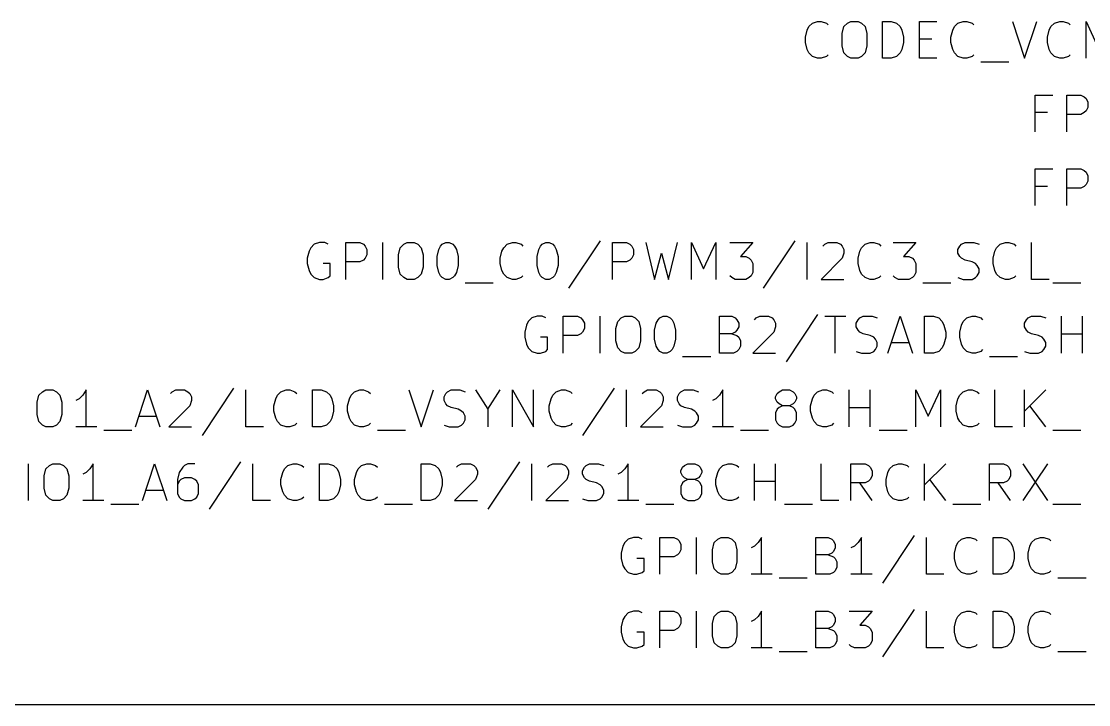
# Model space of a CAD drawing. Header units: millimetres. Extents: x 3 to 237, y -203 to -4.
# Drawn here: x 153.34 to 190.14, y -180.34 to -156.8 of the extents above; entities that cross this region are included whole.
import ezdxf

# ---------------------------------------------------------------- set-up
doc = ezdxf.new("R2010")
doc.units = ezdxf.units.MM
doc.layers.add('GREENSIXTYFIVE', color=129, linetype='CONTINUOUS')
doc.layers.add('RED', color=14, linetype='CONTINUOUS')

msp = doc.modelspace()

# ---------------------------------------------------------------- linework, layer by layer
at = {"layer": 'GREENSIXTYFIVE', "linetype": 'CONTINUOUS'}
for p, q in [((180.3763, -157.3418), (180.4367, -157.0999)), ((180.4367, -157.0999), (180.4972, -156.979)), ((180.4972, -156.979), (180.6182, -156.858)), ((180.6182, -156.858), (180.7996, -156.7975)), ((180.7996, -156.7975), (180.9205, -156.7975)), ((180.9205, -156.7975), (181.102, -156.858)), ((181.102, -156.858), (181.1624, -156.9185)), ((181.6463, -157.2209), (181.7067, -156.979)), ((181.7067, -156.979), (181.8277, -156.858)), ((181.8277, -156.858), (181.9486, -156.7975)), ((181.9486, -156.7975), (182.1905, -156.7975)), ((182.1905, -156.7975), (182.3115, -156.858)), ((182.3115, -156.858), (182.4324, -156.979)), ((182.4324, -156.979), (182.4929, -157.2209)), ((183.0372, -158.0675), (183.0372, -156.7975)), ((183.0372, -156.7975), (183.3396, -156.7975)), ((183.3396, -156.7975), (183.521, -156.858)), ((183.521, -156.858), (183.642, -156.979)), ((183.642, -156.979), (183.7025, -157.0999)), ((183.7025, -157.0999), (183.7629, -157.3418)), ((184.3072, -158.0675), (184.3072, -156.7975)), ((184.3072, -156.7975), (184.912, -156.7975)), ((185.3958, -157.3418), (185.4562, -157.0999)), ((185.4562, -157.0999), (185.5167, -156.979)), ((185.5167, -156.979), (185.6377, -156.858)), ((185.6377, -156.858), (185.8191, -156.7975)), ((185.8191, -156.7975), (185.94, -156.7975)), ((185.94, -156.7975), (186.1215, -156.858)), ((186.1215, -156.858), (186.1819, -156.9185)), ((187.5124, -156.7975), (187.9357, -158.0675)), ((187.9357, -158.0675), (188.3591, -156.7975)), ((188.722, -157.3418), (188.7824, -157.0999)), ((188.7824, -157.0999), (188.8429, -156.979)), ((188.8429, -156.979), (188.9639, -156.858)), ((188.9639, -156.858), (189.1453, -156.7975)), ((189.1453, -156.7975), (189.2662, -156.7975)), ((189.2662, -156.7975), (189.4477, -156.858)), ((189.4477, -156.858), (189.5081, -156.9185)), ((190.0524, -158.0675), (190.0524, -156.7975)), ((190.0524, -156.7975), (190.4758, -157.7047)), ((180.3763, -157.5232), (180.3763, -157.3418)), ((181.6463, -157.6442), (181.6463, -157.2209)), ((182.4929, -157.2209), (182.4929, -157.6442)), ((183.7629, -157.3418), (183.7629, -157.5232)), ((184.3072, -157.4023), (184.7306, -157.4023)), ((185.3958, -157.5232), (185.3958, -157.3418)), ((188.722, -157.5232), (188.722, -157.3418)), ((180.4367, -157.7651), (180.3763, -157.5232)), ((180.4972, -157.8861), (180.4367, -157.7651)), ((181.7067, -157.8861), (181.6463, -157.6442)), ((182.4929, -157.6442), (182.4324, -157.8861)), ((183.7025, -157.7651), (183.642, -157.8861)), ((183.7629, -157.5232), (183.7025, -157.7651)), ((185.4562, -157.7651), (185.3958, -157.5232)), ((185.5167, -157.8861), (185.4562, -157.7651)), ((188.7824, -157.7651), (188.722, -157.5232)), ((188.8429, -157.8861), (188.7824, -157.7651)), ((180.6182, -158.0071), (180.4972, -157.8861)), ((180.7996, -158.0675), (180.6182, -158.0071)), ((180.9205, -158.0675), (180.7996, -158.0675)), ((181.102, -158.0071), (180.9205, -158.0675)), ((181.1624, -157.9466), (181.102, -158.0071)), ((181.8277, -158.0071), (181.7067, -157.8861)), ((181.9486, -158.0675), (181.8277, -158.0071)), ((182.1905, -158.0675), (181.9486, -158.0675)), ((182.3115, -158.0071), (182.1905, -158.0675)), ((182.4324, -157.8861), (182.3115, -158.0071)), ((183.3396, -158.0675), (183.0372, -158.0675)), ((183.521, -158.0071), (183.3396, -158.0675)), ((183.642, -157.8861), (183.521, -158.0071)), ((184.912, -158.0675), (184.3072, -158.0675)), ((185.6377, -158.0071), (185.5167, -157.8861)), ((185.8191, -158.0675), (185.6377, -158.0071)), ((185.94, -158.0675), (185.8191, -158.0675)), ((186.1215, -158.0071), (185.94, -158.0675)), ((186.1819, -157.9466), (186.1215, -158.0071)), ((186.4239, -158.1885), (187.3915, -158.1885)), ((188.9639, -158.0071), (188.8429, -157.8861)), ((189.1453, -158.0675), (188.9639, -158.0071)), ((189.2662, -158.0675), (189.1453, -158.0675)), ((189.4477, -158.0071), (189.2662, -158.0675)), ((189.5081, -157.9466), (189.4477, -158.0071)), ((188.2986, -160.6075), (188.2986, -159.3375)), ((188.2986, -159.3375), (188.9034, -159.3375)), ((189.3872, -160.6075), (189.3872, -159.3375)), ((189.3872, -159.3375), (189.871, -159.3375)), ((189.871, -159.3375), (189.992, -159.398)), ((189.992, -159.398), (190.0525, -159.4585)), ((190.0525, -159.4585), (190.1129, -159.5794)), ((190.1129, -159.5794), (190.1129, -159.7609)), ((188.722, -159.9423), (188.2986, -159.9423)), ((189.871, -160.0028), (189.3872, -160.0028)), ((189.992, -159.9423), (189.871, -160.0028)), ((190.0525, -159.8818), (189.992, -159.9423)), ((190.1129, -159.7609), (190.0525, -159.8818)), ((188.2986, -163.1475), (188.2986, -161.8775)), ((188.2986, -161.8775), (188.9034, -161.8775)), ((189.3872, -163.1475), (189.3872, -161.8775)), ((189.3872, -161.8775), (189.871, -161.8775)), ((189.871, -161.8775), (189.992, -161.938)), ((189.992, -161.938), (190.0525, -161.9985)), ((190.0525, -161.9985), (190.1129, -162.1194)), ((190.1129, -162.1194), (190.1129, -162.3009)), ((188.722, -162.4823), (188.2986, -162.4823)), ((189.871, -162.5428), (189.3872, -162.5428)), ((189.992, -162.4823), (189.871, -162.5428)), ((190.0525, -162.4218), (189.992, -162.4823)), ((190.1129, -162.3009), (190.0525, -162.4218)), ((163.4431, -164.478), (163.3221, -164.599)), ((163.6245, -164.4175), (163.4431, -164.478)), ((163.8059, -164.4175), (163.6245, -164.4175)), ((163.9269, -164.478), (163.8059, -164.4175)), ((164.5316, -165.6875), (164.5316, -164.4175)), ((164.5316, -164.4175), (165.0154, -164.4175)), ((165.0154, -164.4175), (165.1364, -164.478)), ((165.1364, -164.478), (165.1969, -164.5385)), ((165.8016, -165.6875), (165.8016, -164.4175)), ((166.4064, -164.599), (166.5274, -164.478)), ((166.5274, -164.478), (166.6483, -164.4175)), ((166.6483, -164.4175), (166.8902, -164.4175)), ((166.8902, -164.4175), (167.0112, -164.478)), ((167.0112, -164.478), (167.1321, -164.599)), ((167.7974, -164.5385), (167.8579, -164.478)), ((167.8579, -164.478), (167.9788, -164.4175)), ((167.9788, -164.4175), (168.0998, -164.4175)), ((168.0998, -164.4175), (168.2207, -164.478)), ((168.2207, -164.478), (168.2812, -164.5385)), ((169.9745, -164.599), (170.0955, -164.478)), ((170.0955, -164.478), (170.2769, -164.4175)), ((170.2769, -164.4175), (170.3978, -164.4175)), ((170.3978, -164.4175), (170.5793, -164.478)), ((170.5793, -164.478), (170.6397, -164.5385)), ((171.2445, -164.5385), (171.305, -164.478)), ((171.305, -164.478), (171.4259, -164.4175)), ((171.4259, -164.4175), (171.5469, -164.4175)), ((171.5469, -164.4175), (171.6678, -164.478)), ((171.6678, -164.478), (171.7283, -164.5385)), ((173.3007, -164.3571), (172.2121, -165.9899)), ((173.724, -165.6875), (173.724, -164.4175)), ((173.724, -164.4175), (174.2078, -164.4175)), ((174.2078, -164.4175), (174.3288, -164.478)), ((174.3288, -164.478), (174.3893, -164.5385)), ((174.8731, -164.4175), (175.1755, -165.6875)), ((175.6593, -165.6875), (175.9617, -164.4175)), ((176.4454, -165.6875), (176.4454, -164.4175)), ((176.4454, -164.4175), (176.8688, -165.3247)), ((176.8688, -165.3247), (177.2921, -164.4175)), ((177.2921, -164.4175), (177.2921, -165.6875)), ((177.7759, -164.4175), (178.5621, -164.4175)), ((178.5621, -164.4175), (178.1387, -164.9013)), ((180.0135, -164.3571), (178.9249, -165.9899)), ((180.4368, -165.6875), (180.4368, -164.4175)), ((180.9812, -164.5385), (181.0416, -164.478)), ((181.0416, -164.478), (181.1626, -164.4175)), ((181.1626, -164.4175), (181.465, -164.4175)), ((181.465, -164.4175), (181.5859, -164.478)), ((181.5859, -164.478), (181.6464, -164.5385)), ((182.3116, -164.599), (182.4326, -164.478)), ((182.4326, -164.478), (182.614, -164.4175)), ((182.614, -164.4175), (182.7349, -164.4175)), ((182.7349, -164.4175), (182.9164, -164.478)), ((182.9164, -164.478), (182.9768, -164.5385)), ((183.4002, -164.4175), (184.1864, -164.4175)), ((184.1864, -164.4175), (183.763, -164.9013)), ((185.6982, -164.5385), (185.7587, -164.478)), ((185.7587, -164.478), (185.8797, -164.4175)), ((185.8797, -164.4175), (186.182, -164.4175)), ((186.182, -164.4175), (186.3635, -164.478)), ((186.9682, -164.599), (187.0892, -164.478)), ((187.0892, -164.478), (187.2706, -164.4175)), ((187.2706, -164.4175), (187.3915, -164.4175)), ((187.3915, -164.4175), (187.573, -164.478)), ((187.573, -164.478), (187.6334, -164.5385)), ((188.1777, -165.6875), (188.1777, -164.4175)), ((163.2616, -164.7199), (163.2012, -164.9618)), ((163.3221, -164.599), (163.2616, -164.7199)), ((165.1969, -164.5385), (165.2573, -164.6594)), ((165.2573, -164.8409), (165.1969, -164.9618)), ((165.2573, -164.6594), (165.2573, -164.8409)), ((166.346, -164.8409), (166.4064, -164.599)), ((166.346, -165.2642), (166.346, -164.8409)), ((167.1321, -164.599), (167.1926, -164.8409)), ((167.1926, -164.8409), (167.1926, -165.2642)), ((167.6765, -164.9013), (167.7369, -164.6594)), ((167.7369, -164.6594), (167.7974, -164.5385)), ((168.2812, -164.5385), (168.3417, -164.6594)), ((168.3417, -164.6594), (168.4022, -164.9013)), ((169.8536, -164.9618), (169.914, -164.7199)), ((169.914, -164.7199), (169.9745, -164.599)), ((171.1236, -164.9013), (171.184, -164.6594)), ((171.184, -164.6594), (171.2445, -164.5385)), ((171.7283, -164.5385), (171.7888, -164.6594)), ((171.7888, -164.6594), (171.8493, -164.9013)), ((174.3893, -164.5385), (174.4497, -164.6594)), ((174.4497, -164.8409), (174.3893, -164.9618)), ((174.4497, -164.6594), (174.4497, -164.8409)), ((175.1755, -165.6875), (175.4174, -164.7804)), ((175.4174, -164.7804), (175.6593, -165.6875)), ((181.6464, -164.5385), (181.7069, -164.6594)), ((181.7069, -164.7804), (181.6464, -164.9618)), ((181.7069, -164.6594), (181.7069, -164.7804)), ((182.1907, -164.9618), (182.2511, -164.7199)), ((182.2511, -164.7199), (182.3116, -164.599)), ((185.6378, -164.6594), (185.6982, -164.5385)), ((185.6378, -164.7804), (185.6378, -164.6594)), ((185.6982, -164.9013), (185.6378, -164.7804)), ((186.8473, -164.9618), (186.9077, -164.7199)), ((186.9077, -164.7199), (186.9682, -164.599)), ((163.2012, -164.9618), (163.2012, -165.1432)), ((163.2012, -165.1432), (163.2616, -165.3851)), ((163.9873, -165.1432), (163.7454, -165.1432)), ((163.9873, -165.5666), (163.9873, -165.1432)), ((165.0154, -165.0828), (164.5316, -165.0828)), ((165.1364, -165.0223), (165.0154, -165.0828)), ((165.1969, -164.9618), (165.1364, -165.0223)), ((167.6765, -165.2037), (167.6765, -164.9013)), ((167.7369, -165.4456), (167.6765, -165.2037)), ((168.4022, -165.2037), (168.3417, -165.4456)), ((168.4022, -164.9013), (168.4022, -165.2037)), ((169.8536, -165.1432), (169.8536, -164.9618)), ((169.914, -165.3851), (169.8536, -165.1432)), ((171.1236, -165.2037), (171.1236, -164.9013)), ((171.184, -165.4456), (171.1236, -165.2037)), ((171.8493, -165.2037), (171.7888, -165.4456)), ((171.8493, -164.9013), (171.8493, -165.2037)), ((174.2078, -165.0828), (173.724, -165.0828)), ((174.3288, -165.0223), (174.2078, -165.0828)), ((174.3893, -164.9618), (174.3288, -165.0223)), ((178.1387, -164.9013), (178.3202, -164.9013)), ((178.3202, -164.9013), (178.4411, -164.9618)), ((178.4411, -164.9618), (178.5016, -165.0223)), ((178.5016, -165.0223), (178.5621, -165.1432)), ((178.5621, -165.1432), (178.5621, -165.4456)), ((181.6464, -164.9618), (180.9207, -165.6875)), ((182.1907, -165.1432), (182.1907, -164.9618)), ((182.2511, -165.3851), (182.1907, -165.1432)), ((183.763, -164.9013), (183.9445, -164.9013)), ((183.9445, -164.9013), (184.0654, -164.9618)), ((184.0654, -164.9618), (184.1259, -165.0223)), ((184.1259, -165.0223), (184.1864, -165.1432)), ((184.1864, -165.1432), (184.1864, -165.4456)), ((185.7587, -164.9618), (185.6982, -164.9013)), ((185.8797, -165.0223), (185.7587, -164.9618)), ((186.1216, -165.0828), (185.8797, -165.0223)), ((186.2425, -165.1432), (186.1216, -165.0828)), ((186.303, -165.2037), (186.2425, -165.1432)), ((186.3635, -165.3247), (186.303, -165.2037)), ((186.8473, -165.1432), (186.8473, -164.9618)), ((186.9077, -165.3851), (186.8473, -165.1432)), ((163.2616, -165.3851), (163.3221, -165.5061)), ((163.3221, -165.5061), (163.4431, -165.6271)), ((163.9269, -165.6271), (163.9873, -165.5666)), ((166.4064, -165.5061), (166.346, -165.2642)), ((166.5274, -165.6271), (166.4064, -165.5061)), ((167.1321, -165.5061), (167.0112, -165.6271)), ((167.1926, -165.2642), (167.1321, -165.5061)), ((167.7974, -165.5666), (167.7369, -165.4456)), ((167.8579, -165.6271), (167.7974, -165.5666)), ((168.2812, -165.5666), (168.2207, -165.6271)), ((168.3417, -165.4456), (168.2812, -165.5666)), ((169.9745, -165.5061), (169.914, -165.3851)), ((170.0955, -165.6271), (169.9745, -165.5061)), ((170.6397, -165.5666), (170.5793, -165.6271)), ((171.2445, -165.5666), (171.184, -165.4456)), ((171.305, -165.6271), (171.2445, -165.5666)), ((171.7283, -165.5666), (171.6678, -165.6271)), ((171.7888, -165.4456), (171.7283, -165.5666)), ((177.8364, -165.6271), (177.7759, -165.5666)), ((178.5016, -165.5666), (178.4411, -165.6271)), ((178.5621, -165.4456), (178.5016, -165.5666)), ((182.3116, -165.5061), (182.2511, -165.3851)), ((182.4326, -165.6271), (182.3116, -165.5061)), ((182.9768, -165.5666), (182.9164, -165.6271)), ((183.4607, -165.6271), (183.4002, -165.5666)), ((184.1259, -165.5666), (184.0654, -165.6271)), ((184.1864, -165.4456), (184.1259, -165.5666)), ((186.2425, -165.6271), (186.303, -165.5666)), ((186.303, -165.5666), (186.3635, -165.4456)), ((186.3635, -165.4456), (186.3635, -165.3247)), ((186.9682, -165.5061), (186.9077, -165.3851)), ((187.0892, -165.6271), (186.9682, -165.5061)), ((187.6334, -165.5666), (187.573, -165.6271)), ((163.4431, -165.6271), (163.6245, -165.6875)), ((163.6245, -165.6875), (163.7454, -165.6875)), ((163.7454, -165.6875), (163.9269, -165.6271)), ((166.6483, -165.6875), (166.5274, -165.6271)), ((166.8902, -165.6875), (166.6483, -165.6875)), ((167.0112, -165.6271), (166.8902, -165.6875)), ((167.9788, -165.6875), (167.8579, -165.6271)), ((168.0998, -165.6875), (167.9788, -165.6875)), ((168.2207, -165.6271), (168.0998, -165.6875)), ((168.6441, -165.8085), (169.6117, -165.8085)), ((170.2769, -165.6875), (170.0955, -165.6271)), ((170.3978, -165.6875), (170.2769, -165.6875)), ((170.5793, -165.6271), (170.3978, -165.6875)), ((171.4259, -165.6875), (171.305, -165.6271)), ((171.5469, -165.6875), (171.4259, -165.6875)), ((171.6678, -165.6271), (171.5469, -165.6875)), ((177.9573, -165.6875), (177.8364, -165.6271)), ((178.3202, -165.6875), (177.9573, -165.6875)), ((178.4411, -165.6271), (178.3202, -165.6875)), ((180.9207, -165.6875), (181.7069, -165.6875)), ((182.614, -165.6875), (182.4326, -165.6271)), ((182.7349, -165.6875), (182.614, -165.6875)), ((182.9164, -165.6271), (182.7349, -165.6875)), ((183.5816, -165.6875), (183.4607, -165.6271)), ((183.9445, -165.6875), (183.5816, -165.6875)), ((184.0654, -165.6271), (183.9445, -165.6875)), ((184.4283, -165.8085), (185.3959, -165.8085)), ((185.6378, -165.6271), (185.8192, -165.6875)), ((185.8192, -165.6875), (186.1216, -165.6875)), ((186.1216, -165.6875), (186.2425, -165.6271)), ((187.2706, -165.6875), (187.0892, -165.6271)), ((187.3915, -165.6875), (187.2706, -165.6875)), ((187.573, -165.6271), (187.3915, -165.6875)), ((188.7825, -165.6875), (188.1777, -165.6875)), ((188.9035, -165.8085), (189.8711, -165.8085)), ((170.942, -167.018), (170.821, -167.139)), ((171.1234, -166.9575), (170.942, -167.018)), ((171.3048, -166.9575), (171.1234, -166.9575)), ((171.4258, -167.018), (171.3048, -166.9575)), ((172.0305, -168.2275), (172.0305, -166.9575)), ((172.0305, -166.9575), (172.5143, -166.9575)), ((172.5143, -166.9575), (172.6353, -167.018)), ((172.6353, -167.018), (172.6958, -167.0785)), ((173.3005, -168.2275), (173.3005, -166.9575)), ((173.9053, -167.139), (174.0263, -167.018)), ((174.0263, -167.018), (174.1472, -166.9575)), ((174.1472, -166.9575), (174.3891, -166.9575)), ((174.3891, -166.9575), (174.5101, -167.018)), ((174.5101, -167.018), (174.631, -167.139)), ((175.2963, -167.0785), (175.3568, -167.018)), ((175.3568, -167.018), (175.4777, -166.9575)), ((175.4777, -166.9575), (175.5987, -166.9575)), ((175.5987, -166.9575), (175.7196, -167.018)), ((175.7196, -167.018), (175.7801, -167.0785)), ((177.4129, -168.2275), (177.4129, -166.9575)), ((177.4129, -166.9575), (177.8363, -166.9575)), ((177.8363, -166.9575), (177.9572, -167.018)), ((177.9572, -167.018), (178.0177, -167.0785)), ((178.6225, -167.0785), (178.6829, -167.018)), ((178.6829, -167.018), (178.8039, -166.9575)), ((178.8039, -166.9575), (179.1063, -166.9575)), ((179.1063, -166.9575), (179.2272, -167.018)), ((179.2272, -167.018), (179.2877, -167.0785)), ((180.7996, -166.8971), (179.711, -168.5299)), ((181.0415, -166.9575), (181.7672, -166.9575)), ((181.4044, -168.2275), (181.4044, -166.9575)), ((182.1905, -167.0785), (182.251, -167.018)), ((182.251, -167.018), (182.372, -166.9575)), ((182.372, -166.9575), (182.6743, -166.9575)), ((182.6743, -166.9575), (182.8558, -167.018)), ((183.2186, -168.2275), (183.6419, -166.9575)), ((183.6419, -166.9575), (184.0653, -168.2275)), ((184.4886, -168.2275), (184.4886, -166.9575)), ((184.4886, -166.9575), (184.791, -166.9575)), ((184.791, -166.9575), (184.9724, -167.018)), ((184.9724, -167.018), (185.0934, -167.139)), ((185.8191, -167.139), (185.9401, -167.018)), ((185.9401, -167.018), (186.1215, -166.9575)), ((186.1215, -166.9575), (186.2424, -166.9575)), ((186.2424, -166.9575), (186.4239, -167.018)), ((186.4239, -167.018), (186.4843, -167.0785)), ((187.9962, -167.0785), (188.0567, -167.018)), ((188.0567, -167.018), (188.1777, -166.9575)), ((188.1777, -166.9575), (188.48, -166.9575)), ((188.48, -166.9575), (188.6615, -167.018)), ((189.2057, -168.2275), (189.2057, -166.9575)), ((189.9314, -168.2275), (189.9314, -166.9575)), ((170.7605, -167.2599), (170.7001, -167.5018)), ((170.821, -167.139), (170.7605, -167.2599)), ((172.6958, -167.0785), (172.7562, -167.1994)), ((172.7562, -167.3809), (172.6958, -167.5018)), ((172.7562, -167.1994), (172.7562, -167.3809)), ((173.8449, -167.3809), (173.9053, -167.139)), ((173.8449, -167.8042), (173.8449, -167.3809)), ((174.631, -167.139), (174.6915, -167.3809)), ((174.6915, -167.3809), (174.6915, -167.8042)), ((175.1754, -167.4413), (175.2358, -167.1994)), ((175.2358, -167.1994), (175.2963, -167.0785)), ((175.7801, -167.0785), (175.8406, -167.1994)), ((175.8406, -167.1994), (175.9011, -167.4413)), ((178.0177, -167.0785), (178.0782, -167.1994)), ((178.0782, -167.3204), (178.0177, -167.4413)), ((178.0782, -167.1994), (178.0782, -167.3204)), ((179.2877, -167.0785), (179.3482, -167.1994)), ((179.3482, -167.3204), (179.2877, -167.5018)), ((179.3482, -167.1994), (179.3482, -167.3204)), ((182.1301, -167.1994), (182.1905, -167.0785)), ((182.1301, -167.3204), (182.1301, -167.1994)), ((182.1905, -167.4413), (182.1301, -167.3204)), ((185.0934, -167.139), (185.1539, -167.2599)), ((185.1539, -167.2599), (185.2143, -167.5018)), ((185.6982, -167.5018), (185.7586, -167.2599)), ((185.7586, -167.2599), (185.8191, -167.139)), ((187.9358, -167.1994), (187.9962, -167.0785)), ((187.9358, -167.3204), (187.9358, -167.1994)), ((187.9962, -167.4413), (187.9358, -167.3204)), ((170.7001, -167.5018), (170.7001, -167.6832)), ((170.7001, -167.6832), (170.7605, -167.9251)), ((171.4862, -167.6832), (171.2443, -167.6832)), ((171.4862, -168.1066), (171.4862, -167.6832)), ((172.5143, -167.6228), (172.0305, -167.6228)), ((172.6353, -167.5623), (172.5143, -167.6228)), ((172.6958, -167.5018), (172.6353, -167.5623)), ((173.9053, -168.0461), (173.8449, -167.8042)), ((174.6915, -167.8042), (174.631, -168.0461)), ((175.1754, -167.7437), (175.1754, -167.4413)), ((175.2358, -167.9856), (175.1754, -167.7437)), ((175.9011, -167.7437), (175.8406, -167.9856)), ((175.9011, -167.4413), (175.9011, -167.7437)), ((177.8363, -167.5623), (177.4129, -167.5623)), ((177.9572, -167.5018), (177.8363, -167.5623)), ((177.8363, -167.5623), (178.0177, -167.6228)), ((178.0177, -167.4413), (177.9572, -167.5018)), ((178.0177, -167.6228), (178.0782, -167.6832)), ((178.0782, -167.6832), (178.1386, -167.8042)), ((178.1386, -167.8042), (178.1386, -167.9856)), ((179.2877, -167.5018), (178.562, -168.2275)), ((182.251, -167.5018), (182.1905, -167.4413)), ((182.372, -167.5623), (182.251, -167.5018)), ((182.6139, -167.6228), (182.372, -167.5623)), ((182.7348, -167.6832), (182.6139, -167.6228)), ((182.7953, -167.7437), (182.7348, -167.6832)), ((182.8558, -167.8647), (182.7953, -167.7437)), ((185.2143, -167.6832), (185.1539, -167.9251)), ((185.2143, -167.5018), (185.2143, -167.6832)), ((185.6982, -167.6832), (185.6982, -167.5018)), ((185.7586, -167.9251), (185.6982, -167.6832)), ((188.0567, -167.5018), (187.9962, -167.4413)), ((188.1777, -167.5623), (188.0567, -167.5018)), ((188.4196, -167.6228), (188.1777, -167.5623)), ((188.5405, -167.6832), (188.4196, -167.6228)), ((188.601, -167.7437), (188.5405, -167.6832)), ((188.6615, -167.8647), (188.601, -167.7437)), ((189.2057, -167.5623), (189.9314, -167.5623)), ((170.7605, -167.9251), (170.821, -168.0461)), ((170.821, -168.0461), (170.942, -168.1671)), ((170.942, -168.1671), (171.1234, -168.2275)), ((171.2443, -168.2275), (171.4258, -168.1671)), ((171.4258, -168.1671), (171.4862, -168.1066)), ((174.0263, -168.1671), (173.9053, -168.0461)), ((174.1472, -168.2275), (174.0263, -168.1671)), ((174.5101, -168.1671), (174.3891, -168.2275)), ((174.631, -168.0461), (174.5101, -168.1671)), ((175.2963, -168.1066), (175.2358, -167.9856)), ((175.3568, -168.1671), (175.2963, -168.1066)), ((175.4777, -168.2275), (175.3568, -168.1671)), ((175.7196, -168.1671), (175.5987, -168.2275)), ((175.7801, -168.1066), (175.7196, -168.1671)), ((175.8406, -167.9856), (175.7801, -168.1066)), ((178.0177, -168.1671), (177.8967, -168.2275)), ((178.0782, -168.1066), (178.0177, -168.1671)), ((178.1386, -167.9856), (178.0782, -168.1066)), ((182.1301, -168.1671), (182.3115, -168.2275)), ((182.6139, -168.2275), (182.7348, -168.1671)), ((182.7348, -168.1671), (182.7953, -168.1066)), ((182.7953, -168.1066), (182.8558, -167.9856)), ((182.8558, -167.9856), (182.8558, -167.8647)), ((183.3396, -167.8647), (183.9443, -167.8647)), ((184.9724, -168.1671), (184.791, -168.2275)), ((185.0934, -168.0461), (184.9724, -168.1671)), ((185.1539, -167.9251), (185.0934, -168.0461)), ((185.8191, -168.0461), (185.7586, -167.9251)), ((185.9401, -168.1671), (185.8191, -168.0461)), ((186.1215, -168.2275), (185.9401, -168.1671)), ((186.4239, -168.1671), (186.2424, -168.2275)), ((186.4843, -168.1066), (186.4239, -168.1671)), ((187.9358, -168.1671), (188.1172, -168.2275)), ((188.4196, -168.2275), (188.5405, -168.1671)), ((188.5405, -168.1671), (188.601, -168.1066)), ((188.601, -168.1066), (188.6615, -167.9856)), ((188.6615, -167.9856), (188.6615, -167.8647)), ((171.1234, -168.2275), (171.2443, -168.2275)), ((174.3891, -168.2275), (174.1472, -168.2275)), ((175.5987, -168.2275), (175.4777, -168.2275)), ((176.143, -168.3485), (177.1106, -168.3485)), ((177.8967, -168.2275), (177.4129, -168.2275)), ((178.562, -168.2275), (179.3482, -168.2275)), ((182.3115, -168.2275), (182.6139, -168.2275)), ((184.791, -168.2275), (184.4886, -168.2275)), ((186.2424, -168.2275), (186.1215, -168.2275)), ((186.7263, -168.3485), (187.6939, -168.3485)), ((188.1172, -168.2275), (188.4196, -168.2275)), ((153.9482, -169.679), (154.0692, -169.558)), ((154.0692, -169.558), (154.1901, -169.4975)), ((154.1901, -169.4975), (154.432, -169.4975)), ((154.432, -169.4975), (154.553, -169.558)), ((154.553, -169.558), (154.6739, -169.679)), ((155.5811, -169.4975), (155.4602, -169.679)), ((155.5811, -170.7675), (155.5811, -169.4975)), ((157.2744, -170.7675), (157.6977, -169.4975)), ((157.6977, -169.4975), (158.1211, -170.7675)), ((158.484, -169.6185), (158.5444, -169.558)), ((158.5444, -169.558), (158.6654, -169.4975)), ((158.6654, -169.4975), (158.9678, -169.4975)), ((158.9678, -169.4975), (159.0887, -169.558)), ((159.0887, -169.558), (159.1492, -169.6185)), ((159.1492, -169.6185), (159.2097, -169.7394)), ((160.6611, -169.4371), (159.5725, -171.0699)), ((161.0844, -170.7675), (161.0844, -169.4975)), ((162.173, -169.679), (162.294, -169.558)), ((162.294, -169.558), (162.4754, -169.4975)), ((162.4754, -169.4975), (162.5963, -169.4975)), ((162.5963, -169.4975), (162.7778, -169.558)), ((162.7778, -169.558), (162.8382, -169.6185)), ((163.3825, -170.7675), (163.3825, -169.4975)), ((163.3825, -169.4975), (163.6849, -169.4975)), ((163.6849, -169.4975), (163.8663, -169.558)), ((163.8663, -169.558), (163.9873, -169.679)), ((164.713, -169.679), (164.834, -169.558)), ((164.834, -169.558), (165.0154, -169.4975)), ((165.0154, -169.4975), (165.1363, -169.4975)), ((165.1363, -169.4975), (165.3178, -169.558)), ((165.3178, -169.558), (165.3782, -169.6185)), ((166.7087, -169.4975), (167.132, -170.7675)), ((167.132, -170.7675), (167.5554, -169.4975)), ((167.9183, -169.7394), (167.9787, -169.6185)), ((167.9787, -169.6185), (168.0392, -169.558)), ((168.0392, -169.558), (168.1602, -169.4975)), ((168.1602, -169.4975), (168.4625, -169.4975)), ((168.4625, -169.4975), (168.644, -169.558)), ((169.0068, -169.4975), (169.4301, -170.1628)), ((169.4301, -170.1628), (169.8535, -169.4975)), ((170.2768, -170.7675), (170.2768, -169.4975)), ((170.2768, -169.4975), (171.0025, -170.7675)), ((171.0025, -170.7675), (171.0025, -169.4975)), ((171.6678, -169.679), (171.7888, -169.558)), ((171.7888, -169.558), (171.9702, -169.4975)), ((171.9702, -169.4975), (172.0911, -169.4975)), ((172.0911, -169.4975), (172.2726, -169.558)), ((172.2726, -169.558), (172.333, -169.6185)), ((173.7845, -169.4371), (172.6959, -171.0699)), ((174.2078, -170.7675), (174.2078, -169.4975)), ((174.7522, -169.6185), (174.8126, -169.558)), ((174.8126, -169.558), (174.9336, -169.4975)), ((174.9336, -169.4975), (175.236, -169.4975)), ((175.236, -169.4975), (175.3569, -169.558)), ((175.3569, -169.558), (175.4174, -169.6185)), ((175.4174, -169.6185), (175.4779, -169.7394)), ((175.9617, -169.7394), (176.0221, -169.6185)), ((176.0221, -169.6185), (176.0826, -169.558)), ((176.0826, -169.558), (176.2036, -169.4975)), ((176.2036, -169.4975), (176.5059, -169.4975)), ((176.5059, -169.4975), (176.6874, -169.558)), ((177.534, -169.4975), (177.4131, -169.679)), ((177.534, -170.7675), (177.534, -169.4975)), ((179.3483, -169.7394), (179.4087, -169.6185)), ((179.4087, -169.6185), (179.4692, -169.558)), ((179.4692, -169.558), (179.5902, -169.4975)), ((179.5902, -169.4975), (179.8321, -169.4975)), ((179.8321, -169.4975), (179.953, -169.558)), ((179.953, -169.558), (180.0135, -169.6185)), ((180.0135, -169.6185), (180.074, -169.7394)), ((180.6787, -169.679), (180.7997, -169.558)), ((180.7997, -169.558), (180.9811, -169.4975)), ((180.9811, -169.4975), (181.102, -169.4975)), ((181.102, -169.4975), (181.2835, -169.558)), ((181.2835, -169.558), (181.3439, -169.6185)), ((181.8882, -170.7675), (181.8882, -169.4975)), ((182.6139, -170.7675), (182.6139, -169.4975)), ((184.1863, -170.7675), (184.1863, -169.4975)), ((184.1863, -169.4975), (184.6097, -170.4047)), ((184.6097, -170.4047), (185.033, -169.4975)), ((185.033, -169.4975), (185.033, -170.7675)), ((185.6982, -169.679), (185.8192, -169.558)), ((185.8192, -169.558), (186.0006, -169.4975)), ((186.0006, -169.4975), (186.1215, -169.4975)), ((186.1215, -169.4975), (186.303, -169.558)), ((186.303, -169.558), (186.3634, -169.6185)), ((186.9077, -170.7675), (186.9077, -169.4975)), ((187.9358, -170.7675), (187.9358, -169.4975)), ((188.6615, -169.4975), (187.9358, -170.2232)), ((153.8878, -169.9209), (153.9482, -169.679)), ((153.8878, -170.3442), (153.8878, -169.9209)), ((154.6739, -169.679), (154.7344, -169.9209)), ((154.7344, -169.9209), (154.7344, -170.3442)), ((155.3392, -169.7999), (155.2183, -169.8604)), ((155.4602, -169.679), (155.3392, -169.7999)), ((159.2097, -169.8604), (159.1492, -170.0418)), ((159.2097, -169.7394), (159.2097, -169.8604)), ((162.0521, -170.0418), (162.1125, -169.7999)), ((162.1125, -169.7999), (162.173, -169.679)), ((163.9873, -169.679), (164.0478, -169.7999)), ((164.0478, -169.7999), (164.1082, -170.0418)), ((164.5921, -170.0418), (164.6525, -169.7999)), ((164.6525, -169.7999), (164.713, -169.679)), ((167.9183, -169.8604), (167.9183, -169.7394)), ((167.9787, -169.9813), (167.9183, -169.8604)), ((168.0392, -170.0418), (167.9787, -169.9813)), ((171.5469, -170.0418), (171.6073, -169.7999)), ((171.6073, -169.7999), (171.6678, -169.679)), ((175.4779, -169.8604), (175.4174, -170.0418)), ((175.4779, -169.7394), (175.4779, -169.8604)), ((175.9617, -169.8604), (175.9617, -169.7394)), ((176.0221, -169.9813), (175.9617, -169.8604)), ((176.0826, -170.0418), (176.0221, -169.9813)), ((177.2921, -169.7999), (177.1712, -169.8604)), ((177.4131, -169.679), (177.2921, -169.7999)), ((179.3483, -169.7999), (179.3483, -169.7394)), ((179.4087, -169.9209), (179.3483, -169.7999)), ((179.4692, -169.9813), (179.4087, -169.9209)), ((179.5902, -170.0418), (179.4692, -169.9813)), ((179.953, -169.9813), (179.8321, -170.0418)), ((180.0135, -169.9209), (179.953, -169.9813)), ((180.074, -169.7999), (180.0135, -169.9209)), ((180.074, -169.7394), (180.074, -169.7999)), ((180.5578, -170.0418), (180.6182, -169.7999)), ((180.6182, -169.7999), (180.6787, -169.679)), ((185.5773, -170.0418), (185.6377, -169.7999)), ((185.6377, -169.7999), (185.6982, -169.679)), ((153.9482, -170.5861), (153.8878, -170.3442)), ((154.7344, -170.3442), (154.6739, -170.5861)), ((159.1492, -170.0418), (158.4235, -170.7675)), ((162.0521, -170.2232), (162.0521, -170.0418)), ((162.1125, -170.4651), (162.0521, -170.2232)), ((164.1082, -170.2232), (164.0478, -170.4651)), ((164.1082, -170.0418), (164.1082, -170.2232)), ((164.5921, -170.2232), (164.5921, -170.0418)), ((164.6525, -170.4651), (164.5921, -170.2232)), ((168.1602, -170.1023), (168.0392, -170.0418)), ((168.4021, -170.1628), (168.1602, -170.1023)), ((168.523, -170.2232), (168.4021, -170.1628)), ((168.5835, -170.2837), (168.523, -170.2232)), ((168.644, -170.4047), (168.5835, -170.2837)), ((169.4301, -170.1628), (169.4301, -170.7675)), ((171.5469, -170.2232), (171.5469, -170.0418)), ((171.6073, -170.4651), (171.5469, -170.2232)), ((175.4174, -170.0418), (174.6917, -170.7675)), ((176.2036, -170.1023), (176.0826, -170.0418)), ((176.4455, -170.1628), (176.2036, -170.1023)), ((176.5664, -170.2232), (176.4455, -170.1628)), ((176.6269, -170.2837), (176.5664, -170.2232)), ((176.6874, -170.4047), (176.6269, -170.2837)), ((179.4087, -170.1628), (179.3483, -170.2837)), ((179.3483, -170.2837), (179.3483, -170.5256)), ((179.4692, -170.1023), (179.4087, -170.1628)), ((179.5902, -170.0418), (179.4692, -170.1023)), ((179.8321, -170.0418), (179.5902, -170.0418)), ((179.953, -170.1023), (179.8321, -170.0418)), ((180.0135, -170.1628), (179.953, -170.1023)), ((180.074, -170.2837), (180.0135, -170.1628)), ((180.074, -170.5256), (180.074, -170.2837)), ((180.5578, -170.2232), (180.5578, -170.0418)), ((180.6182, -170.4651), (180.5578, -170.2232)), ((181.8882, -170.1023), (182.6139, -170.1023)), ((185.5773, -170.2232), (185.5773, -170.0418)), ((185.6377, -170.4651), (185.5773, -170.2232)), ((188.6615, -170.7675), (188.1173, -170.0418)), ((154.0692, -170.7071), (153.9482, -170.5861)), ((154.1901, -170.7675), (154.0692, -170.7071)), ((154.553, -170.7071), (154.432, -170.7675)), ((154.6739, -170.5861), (154.553, -170.7071)), ((157.3954, -170.4047), (158.0001, -170.4047)), ((162.173, -170.5861), (162.1125, -170.4651)), ((162.294, -170.7071), (162.173, -170.5861)), ((162.4754, -170.7675), (162.294, -170.7071)), ((162.7778, -170.7071), (162.5963, -170.7675)), ((162.8382, -170.6466), (162.7778, -170.7071)), ((163.8663, -170.7071), (163.6849, -170.7675)), ((163.9873, -170.5861), (163.8663, -170.7071)), ((164.0478, -170.4651), (163.9873, -170.5861)), ((164.713, -170.5861), (164.6525, -170.4651)), ((164.834, -170.7071), (164.713, -170.5861)), ((165.0154, -170.7675), (164.834, -170.7071)), ((165.3178, -170.7071), (165.1363, -170.7675)), ((165.3782, -170.6466), (165.3178, -170.7071)), ((167.9183, -170.7071), (168.0997, -170.7675)), ((168.4021, -170.7675), (168.523, -170.7071)), ((168.523, -170.7071), (168.5835, -170.6466)), ((168.5835, -170.6466), (168.644, -170.5256)), ((168.644, -170.5256), (168.644, -170.4047)), ((171.6678, -170.5861), (171.6073, -170.4651)), ((171.7888, -170.7071), (171.6678, -170.5861)), ((171.9702, -170.7675), (171.7888, -170.7071)), ((172.2726, -170.7071), (172.0911, -170.7675)), ((172.333, -170.6466), (172.2726, -170.7071)), ((175.9617, -170.7071), (176.1431, -170.7675)), ((176.4455, -170.7675), (176.5664, -170.7071)), ((176.5664, -170.7071), (176.6269, -170.6466)), ((176.6269, -170.6466), (176.6874, -170.5256)), ((176.6874, -170.5256), (176.6874, -170.4047)), ((179.3483, -170.5256), (179.4087, -170.6466)), ((179.4087, -170.6466), (179.4692, -170.7071)), ((179.4692, -170.7071), (179.5902, -170.7675)), ((179.8321, -170.7675), (179.953, -170.7071)), ((179.953, -170.7071), (180.0135, -170.6466)), ((180.0135, -170.6466), (180.074, -170.5256)), ((180.6787, -170.5861), (180.6182, -170.4651)), ((180.7997, -170.7071), (180.6787, -170.5861)), ((180.9811, -170.7675), (180.7997, -170.7071)), ((181.2835, -170.7071), (181.102, -170.7675)), ((181.3439, -170.6466), (181.2835, -170.7071)), ((185.6982, -170.5861), (185.6377, -170.4651)), ((185.8192, -170.7071), (185.6982, -170.5861)), ((186.0006, -170.7675), (185.8192, -170.7071)), ((186.303, -170.7071), (186.1215, -170.7675)), ((186.3634, -170.6466), (186.303, -170.7071)), ((154.432, -170.7675), (154.1901, -170.7675)), ((155.944, -170.7675), (155.2183, -170.7675)), ((156.1859, -170.8885), (157.1535, -170.8885)), ((158.4235, -170.7675), (159.2097, -170.7675)), ((161.6892, -170.7675), (161.0844, -170.7675)), ((162.5963, -170.7675), (162.4754, -170.7675)), ((163.6849, -170.7675), (163.3825, -170.7675)), ((165.1363, -170.7675), (165.0154, -170.7675)), ((165.6202, -170.8885), (166.5878, -170.8885)), ((168.0997, -170.7675), (168.4021, -170.7675)), ((172.0911, -170.7675), (171.9702, -170.7675)), ((174.6917, -170.7675), (175.4779, -170.7675)), ((176.1431, -170.7675), (176.4455, -170.7675)), ((177.8969, -170.7675), (177.1712, -170.7675)), ((178.1388, -170.8885), (179.1064, -170.8885)), ((179.5902, -170.7675), (179.8321, -170.7675)), ((181.102, -170.7675), (180.9811, -170.7675)), ((182.9164, -170.8885), (183.884, -170.8885)), ((186.1215, -170.7675), (186.0006, -170.7675)), ((187.5125, -170.7675), (186.9077, -170.7675)), ((188.9035, -170.8885), (189.8711, -170.8885)), ((153.5854, -173.3075), (153.5854, -172.0375)), ((154.1298, -172.4609), (154.1902, -172.219)), ((154.1902, -172.219), (154.3112, -172.098)), ((154.3112, -172.098), (154.4321, -172.0375)), ((154.4321, -172.0375), (154.674, -172.0375)), ((154.674, -172.0375), (154.795, -172.098)), ((154.795, -172.098), (154.9159, -172.219)), ((154.9159, -172.219), (154.9764, -172.4609)), ((155.7022, -172.219), (155.5812, -172.3399)), ((155.8231, -172.0375), (155.7022, -172.219)), ((155.8231, -173.3075), (155.8231, -172.0375)), ((157.5164, -173.3075), (157.9397, -172.0375)), ((157.9397, -172.0375), (158.3631, -173.3075)), ((158.9074, -172.1585), (158.7864, -172.3399)), ((158.9679, -172.098), (158.9074, -172.1585)), ((159.0888, -172.0375), (158.9679, -172.098)), ((159.3307, -172.0375), (159.0888, -172.0375)), ((160.9031, -171.9771), (159.8145, -173.6099)), ((161.3264, -173.3075), (161.3264, -172.0375)), ((162.3545, -172.3399), (162.415, -172.219)), ((162.415, -172.219), (162.536, -172.098)), ((162.536, -172.098), (162.7174, -172.0375)), ((162.7174, -172.0375), (162.8383, -172.0375)), ((162.8383, -172.0375), (163.0198, -172.098)), ((163.0198, -172.098), (163.0802, -172.1585)), ((163.6245, -173.3075), (163.6245, -172.0375)), ((163.6245, -172.0375), (163.9269, -172.0375)), ((163.9269, -172.0375), (164.1083, -172.098)), ((164.1083, -172.098), (164.2293, -172.219)), ((164.2293, -172.219), (164.2898, -172.3399)), ((164.8945, -172.3399), (164.955, -172.219)), ((164.955, -172.219), (165.076, -172.098)), ((165.076, -172.098), (165.2574, -172.0375)), ((165.2574, -172.0375), (165.3783, -172.0375)), ((165.3783, -172.0375), (165.5598, -172.098)), ((165.5598, -172.098), (165.6202, -172.1585)), ((167.1321, -173.3075), (167.1321, -172.0375)), ((167.1321, -172.0375), (167.4345, -172.0375)), ((167.4345, -172.0375), (167.6159, -172.098)), ((167.6159, -172.098), (167.7369, -172.219)), ((167.7369, -172.219), (167.7974, -172.3399)), ((168.3417, -172.1585), (168.4021, -172.098)), ((168.4021, -172.098), (168.5231, -172.0375)), ((168.5231, -172.0375), (168.8255, -172.0375)), ((168.8255, -172.0375), (168.9464, -172.098)), ((168.9464, -172.098), (169.0069, -172.1585)), ((169.0069, -172.1585), (169.0674, -172.2794)), ((170.5188, -171.9771), (169.4302, -173.6099)), ((170.9421, -173.3075), (170.9421, -172.0375)), ((171.4865, -172.1585), (171.5469, -172.098)), ((171.5469, -172.098), (171.6679, -172.0375)), ((171.6679, -172.0375), (171.9703, -172.0375)), ((171.9703, -172.0375), (172.0912, -172.098)), ((172.0912, -172.098), (172.1517, -172.1585)), ((172.1517, -172.1585), (172.2122, -172.2794)), ((172.696, -172.2794), (172.7564, -172.1585)), ((172.7564, -172.1585), (172.8169, -172.098)), ((172.8169, -172.098), (172.9379, -172.0375)), ((172.9379, -172.0375), (173.2402, -172.0375)), ((173.2402, -172.0375), (173.4217, -172.098)), ((174.1474, -172.219), (174.0264, -172.3399)), ((174.2683, -172.0375), (174.1474, -172.219)), ((174.2683, -173.3075), (174.2683, -172.0375)), ((176.0826, -172.2794), (176.143, -172.1585)), ((176.143, -172.1585), (176.2035, -172.098)), ((176.2035, -172.098), (176.3245, -172.0375)), ((176.3245, -172.0375), (176.5664, -172.0375)), ((176.5664, -172.0375), (176.6873, -172.098)), ((176.6873, -172.098), (176.7478, -172.1585)), ((176.7478, -172.1585), (176.8083, -172.2794)), ((177.3525, -172.3399), (177.413, -172.219)), ((177.413, -172.219), (177.534, -172.098)), ((177.534, -172.098), (177.7154, -172.0375)), ((177.7154, -172.0375), (177.8363, -172.0375)), ((177.8363, -172.0375), (178.0178, -172.098)), ((178.0178, -172.098), (178.0782, -172.1585)), ((178.6225, -173.3075), (178.6225, -172.0375)), ((179.3482, -173.3075), (179.3482, -172.0375)), ((180.9206, -173.3075), (180.9206, -172.0375)), ((181.9487, -173.3075), (181.9487, -172.0375)), ((181.9487, -172.0375), (182.4325, -172.0375)), ((182.4325, -172.0375), (182.5535, -172.098)), ((182.5535, -172.098), (182.614, -172.1585)), ((182.614, -172.1585), (182.6744, -172.2794)), ((183.2187, -172.3399), (183.2792, -172.219)), ((183.2792, -172.219), (183.4002, -172.098)), ((183.4002, -172.098), (183.5816, -172.0375)), ((183.5816, -172.0375), (183.7025, -172.0375)), ((183.7025, -172.0375), (183.884, -172.098)), ((183.884, -172.098), (183.9444, -172.1585)), ((184.4887, -173.3075), (184.4887, -172.0375)), ((185.2144, -172.0375), (184.4887, -172.7632)), ((186.7263, -173.3075), (186.7263, -172.0375)), ((186.7263, -172.0375), (187.2101, -172.0375)), ((187.2101, -172.0375), (187.3311, -172.098)), ((187.3311, -172.098), (187.3916, -172.1585)), ((187.3916, -172.1585), (187.452, -172.2794)), ((187.8754, -172.0375), (188.722, -173.3075)), ((188.722, -172.0375), (187.8754, -173.3075)), ((154.1298, -172.8842), (154.1298, -172.4609)), ((154.9764, -172.4609), (154.9764, -172.8842)), ((155.5812, -172.3399), (155.4603, -172.4004)), ((158.7864, -172.3399), (158.726, -172.5818)), ((158.726, -172.5818), (158.726, -173.0656)), ((158.8469, -172.5818), (158.7864, -172.6423)), ((158.9679, -172.5213), (158.8469, -172.5818)), ((159.2098, -172.5213), (158.9679, -172.5213)), ((159.3307, -172.5818), (159.2098, -172.5213)), ((159.3912, -172.6423), (159.3307, -172.5818)), ((162.2941, -172.5818), (162.3545, -172.3399)), ((162.2941, -172.7632), (162.2941, -172.5818)), ((164.2898, -172.3399), (164.3502, -172.5818)), ((164.3502, -172.5818), (164.3502, -172.7632)), ((164.8341, -172.5818), (164.8945, -172.3399)), ((164.8341, -172.7632), (164.8341, -172.5818)), ((167.7974, -172.3399), (167.8578, -172.5818)), ((167.8578, -172.5818), (167.8578, -172.7632)), ((169.0069, -172.5818), (168.2812, -173.3075)), ((169.0674, -172.4004), (169.0069, -172.5818)), ((169.0674, -172.2794), (169.0674, -172.4004)), ((172.1517, -172.5818), (171.426, -173.3075)), ((172.2122, -172.4004), (172.1517, -172.5818)), ((172.2122, -172.2794), (172.2122, -172.4004)), ((172.696, -172.4004), (172.696, -172.2794)), ((172.7564, -172.5213), (172.696, -172.4004)), ((172.8169, -172.5818), (172.7564, -172.5213)), ((172.9379, -172.6423), (172.8169, -172.5818)), ((174.0264, -172.3399), (173.9055, -172.4004)), ((176.0826, -172.3399), (176.0826, -172.2794)), ((176.143, -172.4609), (176.0826, -172.3399)), ((176.2035, -172.5213), (176.143, -172.4609)), ((176.3245, -172.5818), (176.2035, -172.5213)), ((176.3245, -172.5818), (176.2035, -172.6423)), ((176.5664, -172.5818), (176.3245, -172.5818)), ((176.6873, -172.5213), (176.5664, -172.5818)), ((176.6873, -172.6423), (176.5664, -172.5818)), ((176.7478, -172.4609), (176.6873, -172.5213)), ((176.8083, -172.3399), (176.7478, -172.4609)), ((176.8083, -172.2794), (176.8083, -172.3399)), ((177.2921, -172.5818), (177.3525, -172.3399)), ((177.2921, -172.7632), (177.2921, -172.5818)), ((182.614, -172.5818), (182.5535, -172.6423)), ((182.6744, -172.4609), (182.614, -172.5818)), ((182.6744, -172.2794), (182.6744, -172.4609)), ((183.1583, -172.5818), (183.2187, -172.3399)), ((183.1583, -172.7632), (183.1583, -172.5818)), ((185.2144, -173.3075), (184.6702, -172.5818)), ((187.3916, -172.5818), (187.3311, -172.6423)), ((187.452, -172.4609), (187.3916, -172.5818)), ((187.452, -172.2794), (187.452, -172.4609)), ((154.1902, -173.1261), (154.1298, -172.8842)), ((154.9764, -172.8842), (154.9159, -173.1261)), ((157.6374, -172.9447), (158.2421, -172.9447)), ((158.7864, -172.6423), (158.726, -172.7632)), ((159.4517, -172.7632), (159.3912, -172.6423)), ((159.4517, -173.0656), (159.4517, -172.7632)), ((162.3545, -173.0051), (162.2941, -172.7632)), ((164.3502, -172.7632), (164.2898, -173.0051)), ((164.8945, -173.0051), (164.8341, -172.7632)), ((167.8578, -172.7632), (167.7974, -173.0051)), ((173.1798, -172.7028), (172.9379, -172.6423)), ((173.3007, -172.7632), (173.1798, -172.7028)), ((173.3612, -172.8237), (173.3007, -172.7632)), ((173.4217, -172.9447), (173.3612, -172.8237)), ((173.4217, -173.0656), (173.4217, -172.9447)), ((176.143, -172.7028), (176.0826, -172.8237)), ((176.0826, -172.8237), (176.0826, -173.0656)), ((176.2035, -172.6423), (176.143, -172.7028)), ((176.7478, -172.7028), (176.6873, -172.6423)), ((176.8083, -172.8237), (176.7478, -172.7028)), ((176.8083, -173.0656), (176.8083, -172.8237)), ((177.3525, -173.0051), (177.2921, -172.7632)), ((178.6225, -172.6423), (179.3482, -172.6423)), ((182.4325, -172.7028), (181.9487, -172.7028)), ((182.6744, -173.3075), (182.2511, -172.7028)), ((182.5535, -172.6423), (182.4325, -172.7028)), ((183.2187, -173.0051), (183.1583, -172.7632)), ((187.2101, -172.7028), (186.7263, -172.7028)), ((187.452, -173.3075), (187.0287, -172.7028)), ((187.3311, -172.6423), (187.2101, -172.7028)), ((154.3112, -173.2471), (154.1902, -173.1261)), ((154.4321, -173.3075), (154.3112, -173.2471)), ((154.674, -173.3075), (154.4321, -173.3075)), ((154.795, -173.2471), (154.674, -173.3075)), ((154.9159, -173.1261), (154.795, -173.2471)), ((156.186, -173.3075), (155.4603, -173.3075)), ((158.726, -173.0656), (158.7864, -173.1866)), ((158.7864, -173.1866), (158.8469, -173.2471)), ((158.8469, -173.2471), (158.9679, -173.3075)), ((158.9679, -173.3075), (159.2098, -173.3075)), ((159.2098, -173.3075), (159.3307, -173.2471)), ((159.3307, -173.2471), (159.3912, -173.1866)), ((159.3912, -173.1866), (159.4517, -173.0656)), ((161.9312, -173.3075), (161.3264, -173.3075)), ((162.415, -173.1261), (162.3545, -173.0051)), ((162.536, -173.2471), (162.415, -173.1261)), ((162.7174, -173.3075), (162.536, -173.2471)), ((162.8383, -173.3075), (162.7174, -173.3075)), ((163.0198, -173.2471), (162.8383, -173.3075)), ((163.0802, -173.1866), (163.0198, -173.2471)), ((163.9269, -173.3075), (163.6245, -173.3075)), ((164.1083, -173.2471), (163.9269, -173.3075)), ((164.2293, -173.1261), (164.1083, -173.2471)), ((164.2898, -173.0051), (164.2293, -173.1261)), ((164.955, -173.1261), (164.8945, -173.0051)), ((165.076, -173.2471), (164.955, -173.1261)), ((165.2574, -173.3075), (165.076, -173.2471)), ((165.3783, -173.3075), (165.2574, -173.3075)), ((165.5598, -173.2471), (165.3783, -173.3075)), ((165.6202, -173.1866), (165.5598, -173.2471)), ((167.4345, -173.3075), (167.1321, -173.3075)), ((167.6159, -173.2471), (167.4345, -173.3075)), ((167.7369, -173.1261), (167.6159, -173.2471)), ((167.7974, -173.0051), (167.7369, -173.1261)), ((168.2812, -173.3075), (169.0674, -173.3075)), ((171.426, -173.3075), (172.2122, -173.3075)), ((172.696, -173.2471), (172.8774, -173.3075)), ((172.8774, -173.3075), (173.1798, -173.3075)), ((173.1798, -173.3075), (173.3007, -173.2471)), ((173.3007, -173.2471), (173.3612, -173.1866)), ((173.3612, -173.1866), (173.4217, -173.0656)), ((174.6312, -173.3075), (173.9055, -173.3075)), ((176.0826, -173.0656), (176.143, -173.1866)), ((176.143, -173.1866), (176.2035, -173.2471)), ((176.2035, -173.2471), (176.3245, -173.3075)), ((176.3245, -173.3075), (176.5664, -173.3075)), ((176.5664, -173.3075), (176.6873, -173.2471)), ((176.6873, -173.2471), (176.7478, -173.1866)), ((176.7478, -173.1866), (176.8083, -173.0656)), ((177.413, -173.1261), (177.3525, -173.0051)), ((177.534, -173.2471), (177.413, -173.1261)), ((177.7154, -173.3075), (177.534, -173.2471)), ((177.8363, -173.3075), (177.7154, -173.3075)), ((178.0178, -173.2471), (177.8363, -173.3075)), ((178.0782, -173.1866), (178.0178, -173.2471)), ((181.5254, -173.3075), (180.9206, -173.3075)), ((183.2792, -173.1261), (183.2187, -173.0051)), ((183.4002, -173.2471), (183.2792, -173.1261)), ((183.5816, -173.3075), (183.4002, -173.2471)), ((183.7025, -173.3075), (183.5816, -173.3075)), ((183.884, -173.2471), (183.7025, -173.3075)), ((183.9444, -173.1866), (183.884, -173.2471)), ((156.4279, -173.4285), (157.3955, -173.4285)), ((165.8622, -173.4285), (166.8298, -173.4285)), ((174.8731, -173.4285), (175.8407, -173.4285)), ((179.6507, -173.4285), (180.6183, -173.4285)), ((185.4564, -173.4285), (186.424, -173.4285)), ((188.9035, -173.4285), (189.8711, -173.4285)), ((174.1472, -174.759), (174.0867, -174.8799)), ((174.2682, -174.638), (174.1472, -174.759)), ((174.4496, -174.5775), (174.2682, -174.638)), ((174.631, -174.5775), (174.4496, -174.5775)), ((174.752, -174.638), (174.631, -174.5775)), ((175.3567, -175.8475), (175.3567, -174.5775)), ((175.3567, -174.5775), (175.8405, -174.5775)), ((175.8405, -174.5775), (175.9615, -174.638)), ((175.9615, -174.638), (176.022, -174.6985)), ((176.022, -174.6985), (176.0824, -174.8194)), ((176.6267, -175.8475), (176.6267, -174.5775)), ((177.1711, -175.0009), (177.2315, -174.759)), ((177.2315, -174.759), (177.3525, -174.638)), ((177.3525, -174.638), (177.4734, -174.5775)), ((177.4734, -174.5775), (177.7153, -174.5775)), ((177.7153, -174.5775), (177.8363, -174.638)), ((177.8363, -174.638), (177.9572, -174.759)), ((177.9572, -174.759), (178.0177, -175.0009)), ((178.7435, -174.759), (178.6225, -174.8799)), ((178.8644, -174.5775), (178.7435, -174.759)), ((178.8644, -175.8475), (178.8644, -174.5775)), ((180.7391, -175.8475), (180.7391, -174.5775)), ((180.7391, -174.5775), (181.1625, -174.5775)), ((181.1625, -174.5775), (181.2834, -174.638)), ((181.2834, -174.638), (181.3439, -174.6985)), ((181.3439, -174.6985), (181.4044, -174.8194)), ((182.1906, -174.759), (182.0696, -174.8799)), ((182.3115, -174.5775), (182.1906, -174.759)), ((182.3115, -175.8475), (182.3115, -174.5775)), ((184.1258, -174.5171), (183.0372, -176.1499)), ((184.5491, -175.8475), (184.5491, -174.5775)), ((185.5772, -174.8799), (185.6377, -174.759)), ((185.6377, -174.759), (185.7587, -174.638)), ((185.7587, -174.638), (185.9401, -174.5775)), ((185.9401, -174.5775), (186.061, -174.5775)), ((186.061, -174.5775), (186.2425, -174.638)), ((186.2425, -174.638), (186.3029, -174.6985)), ((186.8472, -175.8475), (186.8472, -174.5775)), ((186.8472, -174.5775), (187.1496, -174.5775)), ((187.1496, -174.5775), (187.331, -174.638)), ((187.331, -174.638), (187.452, -174.759)), ((187.452, -174.759), (187.5125, -174.8799)), ((188.1172, -174.8799), (188.1777, -174.759)), ((188.1777, -174.759), (188.2987, -174.638)), ((188.2987, -174.638), (188.4801, -174.5775)), ((188.4801, -174.5775), (188.601, -174.5775)), ((188.601, -174.5775), (188.7825, -174.638)), ((188.7825, -174.638), (188.8429, -174.6985)), ((174.0867, -174.8799), (174.0263, -175.1218)), ((174.0263, -175.1218), (174.0263, -175.3032)), ((176.022, -175.1218), (175.9615, -175.1823)), ((176.0824, -175.0009), (176.022, -175.1218)), ((176.0824, -174.8194), (176.0824, -175.0009)), ((177.1711, -175.4242), (177.1711, -175.0009)), ((178.0177, -175.0009), (178.0177, -175.4242)), ((178.6225, -174.8799), (178.5016, -174.9404)), ((181.2834, -175.1218), (181.1625, -175.1823)), ((181.3439, -175.0613), (181.2834, -175.1218)), ((181.4044, -174.9404), (181.3439, -175.0613)), ((181.4044, -174.8194), (181.4044, -174.9404)), ((182.0696, -174.8799), (181.9487, -174.9404)), ((185.5168, -175.1218), (185.5772, -174.8799)), ((185.5168, -175.3032), (185.5168, -175.1218)), ((187.5125, -174.8799), (187.5729, -175.1218)), ((187.5729, -175.1218), (187.5729, -175.3032)), ((188.0568, -175.1218), (188.1172, -174.8799)), ((188.0568, -175.3032), (188.0568, -175.1218)), ((174.0263, -175.3032), (174.0867, -175.5451)), ((174.8124, -175.3032), (174.5705, -175.3032)), ((174.8124, -175.7266), (174.8124, -175.3032)), ((175.8405, -175.2428), (175.3567, -175.2428)), ((175.9615, -175.1823), (175.8405, -175.2428)), ((177.2315, -175.6661), (177.1711, -175.4242)), ((178.0177, -175.4242), (177.9572, -175.6661)), ((181.1625, -175.1823), (180.7391, -175.1823)), ((181.1625, -175.1823), (181.3439, -175.2428)), ((181.3439, -175.2428), (181.4044, -175.3032)), ((181.4044, -175.3032), (181.4648, -175.4242)), ((181.4648, -175.4242), (181.4648, -175.6056)), ((185.5772, -175.5451), (185.5168, -175.3032)), ((187.5729, -175.3032), (187.5125, -175.5451)), ((188.1172, -175.5451), (188.0568, -175.3032)), ((174.0867, -175.5451), (174.1472, -175.6661)), ((174.1472, -175.6661), (174.2682, -175.7871)), ((174.2682, -175.7871), (174.4496, -175.8475)), ((174.4496, -175.8475), (174.5705, -175.8475)), ((174.5705, -175.8475), (174.752, -175.7871)), ((174.752, -175.7871), (174.8124, -175.7266)), ((177.3525, -175.7871), (177.2315, -175.6661)), ((177.4734, -175.8475), (177.3525, -175.7871)), ((177.7153, -175.8475), (177.4734, -175.8475)), ((177.8363, -175.7871), (177.7153, -175.8475)), ((177.9572, -175.6661), (177.8363, -175.7871)), ((179.2273, -175.8475), (178.5016, -175.8475)), ((181.2229, -175.8475), (180.7391, -175.8475)), ((181.3439, -175.7871), (181.2229, -175.8475)), ((181.4044, -175.7266), (181.3439, -175.7871)), ((181.4648, -175.6056), (181.4044, -175.7266)), ((182.6744, -175.8475), (181.9487, -175.8475)), ((185.1539, -175.8475), (184.5491, -175.8475)), ((185.6377, -175.6661), (185.5772, -175.5451)), ((185.7587, -175.7871), (185.6377, -175.6661)), ((185.9401, -175.8475), (185.7587, -175.7871)), ((186.061, -175.8475), (185.9401, -175.8475)), ((186.2425, -175.7871), (186.061, -175.8475)), ((186.3029, -175.7266), (186.2425, -175.7871)), ((187.1496, -175.8475), (186.8472, -175.8475)), ((187.331, -175.7871), (187.1496, -175.8475)), ((187.452, -175.6661), (187.331, -175.7871)), ((187.5125, -175.5451), (187.452, -175.6661)), ((188.1777, -175.6661), (188.1172, -175.5451)), ((188.2987, -175.7871), (188.1777, -175.6661)), ((188.4801, -175.8475), (188.2987, -175.7871)), ((188.601, -175.8475), (188.4801, -175.8475)), ((188.7825, -175.7871), (188.601, -175.8475)), ((188.8429, -175.7266), (188.7825, -175.7871)), ((179.4692, -175.9685), (180.4368, -175.9685)), ((189.0849, -175.9685), (190.0525, -175.9685)), ((174.1472, -177.299), (174.0867, -177.4199)), ((174.2682, -177.178), (174.1472, -177.299)), ((174.4496, -177.1175), (174.2682, -177.178)), ((174.631, -177.1175), (174.4496, -177.1175)), ((174.752, -177.178), (174.631, -177.1175)), ((175.3567, -178.3875), (175.3567, -177.1175)), ((175.3567, -177.1175), (175.8405, -177.1175)), ((175.8405, -177.1175), (175.9615, -177.178)), ((175.9615, -177.178), (176.022, -177.2385)), ((176.022, -177.2385), (176.0824, -177.3594)), ((176.0824, -177.3594), (176.0824, -177.5409)), ((176.6267, -178.3875), (176.6267, -177.1175)), ((177.1711, -177.5409), (177.2315, -177.299)), ((177.2315, -177.299), (177.3525, -177.178)), ((177.3525, -177.178), (177.4734, -177.1175)), ((177.4734, -177.1175), (177.7153, -177.1175)), ((177.7153, -177.1175), (177.8363, -177.178)), ((177.8363, -177.178), (177.9572, -177.299)), ((177.9572, -177.299), (178.0177, -177.5409)), ((178.7435, -177.299), (178.6225, -177.4199)), ((178.8644, -177.1175), (178.7435, -177.299)), ((178.8644, -178.3875), (178.8644, -177.1175)), ((180.7391, -178.3875), (180.7391, -177.1175)), ((180.7391, -177.1175), (181.1625, -177.1175)), ((181.1625, -177.1175), (181.2834, -177.178)), ((181.2834, -177.178), (181.3439, -177.2385)), ((181.3439, -177.2385), (181.4044, -177.3594)), ((181.4044, -177.3594), (181.4044, -177.4804)), ((181.8882, -177.1175), (182.6744, -177.1175)), ((182.6744, -177.1175), (182.251, -177.6013)), ((184.1258, -177.0571), (183.0372, -178.6899)), ((184.5491, -178.3875), (184.5491, -177.1175)), ((185.5772, -177.4199), (185.6377, -177.299)), ((185.6377, -177.299), (185.7587, -177.178)), ((185.7587, -177.178), (185.9401, -177.1175)), ((185.9401, -177.1175), (186.061, -177.1175)), ((186.061, -177.1175), (186.2425, -177.178)), ((186.2425, -177.178), (186.3029, -177.2385)), ((186.8472, -178.3875), (186.8472, -177.1175)), ((186.8472, -177.1175), (187.1496, -177.1175)), ((187.1496, -177.1175), (187.331, -177.178)), ((187.331, -177.178), (187.452, -177.299)), ((187.452, -177.299), (187.5125, -177.4199)), ((188.1172, -177.4199), (188.1777, -177.299)), ((188.1777, -177.299), (188.2987, -177.178)), ((188.2987, -177.178), (188.4801, -177.1175)), ((188.4801, -177.1175), (188.601, -177.1175)), ((188.601, -177.1175), (188.7825, -177.178)), ((188.7825, -177.178), (188.8429, -177.2385)), ((174.0867, -177.4199), (174.0263, -177.6618)), ((174.0263, -177.6618), (174.0263, -177.8432)), ((175.9615, -177.7223), (175.8405, -177.7828)), ((176.022, -177.6618), (175.9615, -177.7223)), ((176.0824, -177.5409), (176.022, -177.6618)), ((177.1711, -177.9642), (177.1711, -177.5409)), ((178.0177, -177.5409), (178.0177, -177.9642)), ((178.6225, -177.4199), (178.5016, -177.4804)), ((181.1625, -177.7223), (180.7391, -177.7223)), ((181.2834, -177.6618), (181.1625, -177.7223)), ((181.1625, -177.7223), (181.3439, -177.7828)), ((181.3439, -177.6013), (181.2834, -177.6618)), ((181.4044, -177.4804), (181.3439, -177.6013)), ((182.251, -177.6013), (182.4325, -177.6013)), ((182.4325, -177.6013), (182.5534, -177.6618)), ((182.5534, -177.6618), (182.6139, -177.7223)), ((182.6139, -177.7223), (182.6744, -177.8432)), ((185.5168, -177.6618), (185.5772, -177.4199)), ((185.5168, -177.8432), (185.5168, -177.6618)), ((187.5125, -177.4199), (187.5729, -177.6618)), ((187.5729, -177.6618), (187.5729, -177.8432)), ((188.0568, -177.6618), (188.1172, -177.4199)), ((188.0568, -177.8432), (188.0568, -177.6618)), ((174.0263, -177.8432), (174.0867, -178.0851)), ((174.0867, -178.0851), (174.1472, -178.2061)), ((174.8124, -177.8432), (174.5705, -177.8432)), ((174.8124, -178.2666), (174.8124, -177.8432)), ((175.8405, -177.7828), (175.3567, -177.7828)), ((177.2315, -178.2061), (177.1711, -177.9642)), ((178.0177, -177.9642), (177.9572, -178.2061)), ((181.3439, -177.7828), (181.4044, -177.8432)), ((181.4044, -177.8432), (181.4648, -177.9642)), ((181.4648, -177.9642), (181.4648, -178.1456)), ((182.6744, -177.8432), (182.6744, -178.1456)), ((185.5772, -178.0851), (185.5168, -177.8432)), ((185.6377, -178.2061), (185.5772, -178.0851)), ((187.5125, -178.0851), (187.452, -178.2061)), ((187.5729, -177.8432), (187.5125, -178.0851)), ((188.1172, -178.0851), (188.0568, -177.8432)), ((188.1777, -178.2061), (188.1172, -178.0851)), ((174.1472, -178.2061), (174.2682, -178.3271)), ((174.2682, -178.3271), (174.4496, -178.3875)), ((174.4496, -178.3875), (174.5705, -178.3875)), ((174.5705, -178.3875), (174.752, -178.3271)), ((174.752, -178.3271), (174.8124, -178.2666)), ((177.3525, -178.3271), (177.2315, -178.2061)), ((177.4734, -178.3875), (177.3525, -178.3271)), ((177.7153, -178.3875), (177.4734, -178.3875)), ((177.8363, -178.3271), (177.7153, -178.3875)), ((177.9572, -178.2061), (177.8363, -178.3271)), ((179.2273, -178.3875), (178.5016, -178.3875)), ((181.2229, -178.3875), (180.7391, -178.3875)), ((181.3439, -178.3271), (181.2229, -178.3875)), ((181.4044, -178.2666), (181.3439, -178.3271)), ((181.4648, -178.1456), (181.4044, -178.2666)), ((181.9487, -178.3271), (181.8882, -178.2666)), ((182.0696, -178.3875), (181.9487, -178.3271)), ((182.4325, -178.3875), (182.0696, -178.3875)), ((182.5534, -178.3271), (182.4325, -178.3875)), ((182.6139, -178.2666), (182.5534, -178.3271)), ((182.6744, -178.1456), (182.6139, -178.2666)), ((185.1539, -178.3875), (184.5491, -178.3875)), ((185.7587, -178.3271), (185.6377, -178.2061)), ((185.9401, -178.3875), (185.7587, -178.3271)), ((186.061, -178.3875), (185.9401, -178.3875)), ((186.2425, -178.3271), (186.061, -178.3875)), ((186.3029, -178.2666), (186.2425, -178.3271)), ((187.1496, -178.3875), (186.8472, -178.3875)), ((187.331, -178.3271), (187.1496, -178.3875)), ((187.452, -178.2061), (187.331, -178.3271)), ((188.2987, -178.3271), (188.1777, -178.2061)), ((188.4801, -178.3875), (188.2987, -178.3271)), ((188.601, -178.3875), (188.4801, -178.3875)), ((188.7825, -178.3271), (188.601, -178.3875)), ((188.8429, -178.2666), (188.7825, -178.3271)), ((179.4692, -178.5085), (180.4368, -178.5085)), ((189.0849, -178.5085), (190.0525, -178.5085))]:
    msp.add_line(p, q, dxfattribs=at)
at = {"layer": 'RED', "linetype": 'CONTINUOUS'}
msp.add_line((45.72, -180.34), (193.04, -180.34), dxfattribs=at)

doc.saveas('drawing.dxf')
